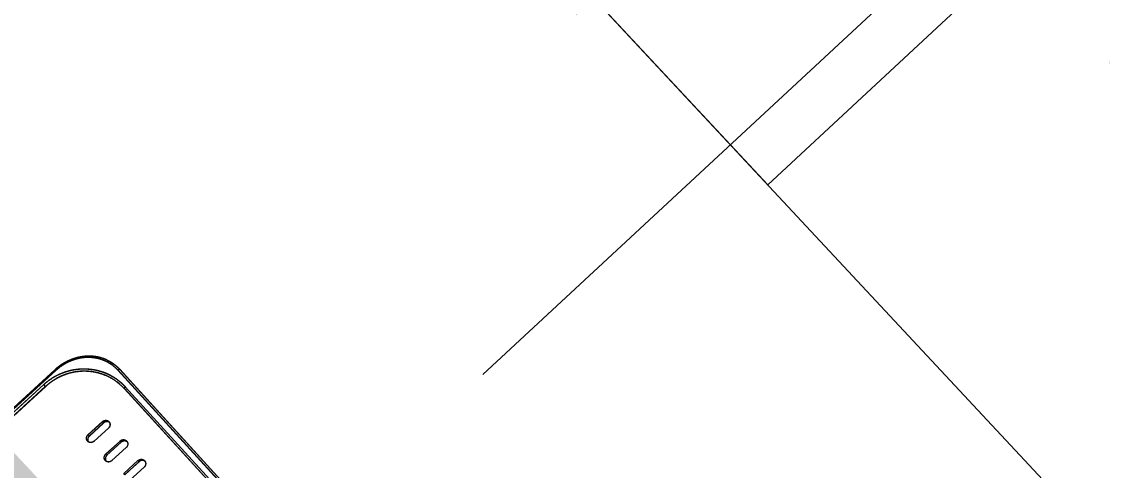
# Model space of a CAD drawing. Header units: millimetres. Extents: x -71377 to 516042, y -145869 to 441446.
# Drawn here: x 209295 to 210418, y 210067 to 210534 of the extents above; entities that cross this region are included whole.
import ezdxf

# ---------------------------------------------------------------- set-up
doc = ezdxf.new("R2010")
doc.units = ezdxf.units.MM
doc.header["$LTSCALE"] = 1000
doc.linetypes.add('_점선_M_', pattern=[3, 1.5, -1.5])
doc.linetypes.add('IMPORT-DASHEDX2 _4_', pattern=[152.4, 101.6, -50.8])
for name, color, linetype, lineweight in [('04', 4, 'Continuous', 5), ('05', 5, 'IMPORT-DASHEDX2 _4_', 5), ('06', 6, 'Continuous', 5), ('A-text-1', 3, 'Continuous', 5), ('AA_dash_M_', 7, '_점선_M_', 5), ('조경라인_dwg', 8, 'Continuous', 5)]:
    doc.layers.add(name, color=color, linetype=linetype, lineweight=lineweight)
doc.styles.add('나눔고딕_3', font='NanumGothic.ttf', dxfattribs={"height": 1400})

# ---------------------------------------------------------------- blocks, each defined once
blk = doc.blocks.new('조경라인_dwg-6847807-지반층 배치도')
at = {"layer": '04', "flags": 128}
blk.add_lwpolyline([(207635.2, 213561.9), (210363.2, 210636.5), (210070.6, 210363.7), (207342.6, 213289.1)], close=True, dxfattribs=at)
at = {"layer": '05', "flags": 128}
blk.add_lwpolyline([(209138.5, 209995.3), (209330.5, 210170.7), (209329.8, 210171.5), (209137.8, 209996.2), (209138.5, 209995.4), (209330.5, 210170.6), (209329.7, 210171.4), (209137.7, 209996.1)], close=True, dxfattribs=at)
for points in [[(209910.1, 209610.1), (209397, 210172), (209396.9, 210172.1), (209396.7, 210172.1), (209396.5, 210172.1), (209396.2, 210172.1), (209395.9, 210171.9), (209395.6, 210171.8), (209395.3, 210171.5), (209395, 210171.3), (209908.9, 209608.3), (209395, 210171.2), (209395.3, 210171.4), (209395.6, 210171.6), (209395.9, 210171.8), (209396.2, 210171.9), (209396.4, 210172), (209396.7, 210172), (209396.9, 210172), (209397, 210171.9), (209910, 209610)], [(209155.8, 210004.2), (209156, 210004.1), (209320.2, 210154), (209320, 210154.1), (209318.2, 210156.2), (209154, 210006.3), (209155.8, 210004.2), (209320, 210154.1), (209318.2, 210156.1), (209154, 210006.2), (209155.8, 210004.2), (209320, 210154.3), (209320.2, 210154.1), (209156, 210004.2), (209155.9, 210004.3)], [(209891.4, 209618.6), (209402.8, 210153.8), (209402.5, 210153.6), (209402.3, 210153.3), (209402.1, 210153), (209401.9, 210152.7), (209401.8, 210152.4), (209401.8, 210152.2), (209401.8, 210152), (209401.9, 210151.9), (209889.6, 209617.6), (209401.9, 210151.8), (209401.8, 210151.9), (209401.8, 210152.1), (209401.8, 210152.3), (209401.9, 210152.6), (209402, 210152.9), (209402.3, 210153.2), (209402.5, 210153.4), (209402.8, 210153.7), (209891.4, 209618.7)], [(209380.3, 210116.2), (209365.5, 210102.8), (209364.3, 210104.1), (209379.1, 210117.6), (209380.2, 210116.1), (209365.5, 210102.6), (209364.3, 210104), (209379, 210117.4), (209380.2, 210116.1)], [(209370.5, 210097.3), (209385.2, 210110.7), (209370.5, 210097.2)], [(209398.6, 210096.2), (209383.8, 210082.7), (209382.7, 210083.9), (209397.4, 210097.4), (209398.5, 210096.1), (209383.8, 210082.6), (209382.6, 210083.8), (209397.4, 210097.3), (209398.5, 210096.1)], [(209388.9, 210077.1), (209403.7, 210090.5), (209388.9, 210077)], [(209417.1, 210075.9), (209402.3, 210062.5), (209401.2, 210063.6), (209416, 210077.1), (209417, 210075.8), (209402.3, 210062.3), (209401.2, 210063.5), (209416, 210077), (209417, 210075.8)], [(209407.6, 210056.7), (209422.3, 210070.1), (209407.5, 210056.6)]]:
    blk.add_lwpolyline(points, dxfattribs=at)
at = {"layer": '05'}
for points, knots in [([(209384.3, 210181.4), (209383.3, 210181.9), (209381.3, 210182.8), (209378, 210183.9), (209374.4, 210184.8), (209370.8, 210185.4), (209367, 210185.7), (209363.3, 210185.7), (209359.5, 210185.4), (209355.7, 210184.8), (209352, 210183.9), (209348.2, 210182.8), (209344.6, 210181.3), (209341, 210179.6), (209337.6, 210177.6), (209334.4, 210175.4), (209331.7, 210173.3), (209330.3, 210172), (209329.8, 210171.5)], [0, 0, 0, 0, 0.0552986, 0.1201686, 0.1852482, 0.2504501, 0.3156416, 0.3807494, 0.4452767, 0.5099851, 0.575399, 0.6412161, 0.7070777, 0.7725793, 0.8374117, 0.9017972, 0.9669402, 1, 1, 1, 1]), ([(209384.3, 210181.3), (209383.3, 210181.8), (209381.3, 210182.7), (209378, 210183.8), (209374.4, 210184.7), (209370.7, 210185.3), (209367, 210185.6), (209363.2, 210185.6), (209359.5, 210185.3), (209355.7, 210184.7), (209351.9, 210183.8), (209348.2, 210182.6), (209344.5, 210181.2), (209341, 210179.4), (209337.6, 210177.5), (209334.3, 210175.2), (209331.7, 210173.2), (209330.3, 210171.9), (209329.8, 210171.4)], [0, 0, 0, 0, 0.0552986, 0.1201686, 0.1852482, 0.2504501, 0.3156416, 0.3807494, 0.4452767, 0.5099851, 0.575399, 0.6412161, 0.7070777, 0.7725793, 0.8374117, 0.9017972, 0.9669402, 1, 1, 1, 1]), ([(209395, 210171.3), (209393.9, 210172.4), (209391.6, 210174.7), (209387.1, 210178.1), (209381.3, 210181.2), (209374.2, 210183.5), (209366.7, 210184.5), (209358.9, 210184.3), (209351.2, 210182.7), (209343.8, 210179.9), (209336.7, 210175.9), (209332.6, 210172.5), (209330.5, 210170.7)], [0, 0, 0, 0, 0.070702, 0.141403, 0.24878, 0.356157, 0.463511, 0.570865, 0.678168, 0.785472, 0.892736, 1, 1, 1, 1]), ([(209395, 210171.2), (209393.8, 210172.3), (209391.6, 210174.6), (209387, 210178), (209381.3, 210181.1), (209374.2, 210183.4), (209366.6, 210184.4), (209358.9, 210184.2), (209351.2, 210182.6), (209343.7, 210179.8), (209336.7, 210175.8), (209332.5, 210172.4), (209330.5, 210170.6)], [0, 0, 0, 0, 0.070702, 0.141403, 0.24878, 0.356157, 0.463511, 0.570865, 0.678168, 0.785472, 0.892736, 1, 1, 1, 1]), ([(209384.4, 210181.3), (209385, 210181.1), (209386.7, 210180.3), (209389.8, 210178.4), (209393.5, 210175.6), (209395.9, 210173.2), (209397, 210172)], [0, 0, 0, 0, 0.12048, 0.365234, 0.680662, 1, 1, 1, 1]), ([(209384.4, 210181.2), (209384.9, 210181), (209386.7, 210180.1), (209389.8, 210178.2), (209393.5, 210175.5), (209395.8, 210173.1), (209397, 210171.9)], [0, 0, 0, 0, 0.12048, 0.365234, 0.680662, 1, 1, 1, 1]), ([(209318.2, 210156.2), (209319.8, 210157.6), (209323, 210160.4), (209328.3, 210163.9), (209333.9, 210166.8), (209339.7, 210169.2), (209345.6, 210171), (209351.7, 210172.1), (209358, 210172.7), (209364.3, 210172.5), (209370.6, 210171.7), (209377, 210170.2), (209383.2, 210168), (209388.8, 210165.1), (209394, 210161.8), (209398.7, 210158.1), (209401.4, 210155.3), (209402.8, 210153.8)], [0, 0, 0, 0, 0.063933, 0.128073, 0.192014, 0.255871, 0.31992, 0.383796, 0.45114, 0.518681, 0.586046, 0.658152, 0.73047, 0.80259, 0.868344, 0.934246, 1, 1, 1, 1]), ([(209318.2, 210156.1), (209319.8, 210157.5), (209323, 210160.3), (209328.3, 210163.8), (209333.8, 210166.7), (209339.6, 210169.1), (209345.6, 210170.9), (209351.7, 210172), (209357.9, 210172.6), (209364.3, 210172.4), (209370.6, 210171.6), (209376.9, 210170.1), (209383.1, 210167.8), (209388.8, 210165), (209394, 210161.7), (209398.6, 210158), (209401.4, 210155.1), (209402.8, 210153.7)], [0, 0, 0, 0, 0.063933, 0.128073, 0.192014, 0.255871, 0.31992, 0.383796, 0.45114, 0.518681, 0.586046, 0.658152, 0.73047, 0.80259, 0.868344, 0.934246, 1, 1, 1, 1]), ([(209401.9, 210151.9), (209399.8, 210153.9), (209395.8, 210158), (209389.2, 210162.4), (209382.8, 210165.6), (209376.8, 210167.7), (209370.7, 210169.2), (209364.6, 210170), (209358.4, 210170.1), (209352.4, 210169.6), (209346.5, 210168.5), (209340.7, 210166.8), (209335.1, 210164.5), (209329.8, 210161.6), (209324.7, 210158.2), (209321.6, 210155.6), (209320, 210154.3)], [0, 0, 0, 0, 0.09886, 0.19772, 0.269965, 0.342408, 0.414639, 0.482033, 0.549603, 0.616975, 0.680767, 0.744731, 0.808503, 0.872272, 0.936239, 1, 1, 1, 1]), ([(209401.9, 210151.8), (209399.8, 210153.8), (209395.7, 210157.9), (209389.2, 210162.3), (209382.8, 210165.5), (209376.8, 210167.6), (209370.7, 210169.1), (209364.5, 210169.9), (209358.4, 210170), (209352.3, 210169.5), (209346.4, 210168.4), (209340.7, 210166.6), (209335.1, 210164.4), (209329.8, 210161.5), (209324.7, 210158.1), (209321.6, 210155.5), (209320, 210154.1)], [0, 0, 0, 0, 0.09886, 0.19772, 0.269965, 0.342408, 0.414639, 0.482033, 0.549603, 0.616975, 0.680767, 0.744731, 0.808503, 0.872272, 0.936239, 1, 1, 1, 1]), ([(209379, 210117.4), (209379.5, 210117.8), (209380.4, 210118.5), (209382, 210118.9), (209383.6, 210118.8), (209384.9, 210118.2), (209385.6, 210117.7), (209385.8, 210117.4)], [0, 0, 0, 0, 0.214695, 0.429386, 0.644079, 0.858773, 1, 1, 1, 1]), ([(209379.1, 210117.6), (209379.5, 210117.9), (209380.4, 210118.6), (209382, 210119), (209383.7, 210118.9), (209385, 210118.4), (209385.6, 210117.8), (209385.8, 210117.5)], [0, 0, 0, 0, 0.214695, 0.429386, 0.644079, 0.858773, 1, 1, 1, 1]), ([(209386.3, 210116.7), (209386.1, 210116.8), (209385.6, 210117.3), (209384.3, 210117.6), (209382.7, 210117.5), (209381.2, 210116.9), (209380.5, 210116.4), (209380.2, 210116.1)], [0, 0, 0, 0, 0.1015394, 0.3471674, 0.5927957, 0.8384221, 1, 1, 1, 1]), ([(209386.3, 210116.8), (209386.2, 210116.9), (209385.6, 210117.4), (209384.3, 210117.7), (209382.7, 210117.6), (209381.3, 210117.1), (209380.5, 210116.5), (209380.3, 210116.2)], [0, 0, 0, 0, 0.1015394, 0.3471674, 0.5927957, 0.8384221, 1, 1, 1, 1]), ([(209385.8, 210117.4), (209386.1, 210117), (209386.7, 210116.2), (209387, 210114.6), (209386.8, 210112.9), (209386.1, 210111.6), (209385.5, 210110.9), (209385.2, 210110.7)], [0, 0, 0, 0, 0.214693, 0.429385, 0.644079, 0.858771, 1, 1, 1, 1]), ([(209385.8, 210117.5), (209386.2, 210117.1), (209386.8, 210116.3), (209387.1, 210114.7), (209386.8, 210113.1), (209386.2, 210111.7), (209385.5, 210111), (209385.3, 210110.8)], [0, 0, 0, 0, 0.214693, 0.429385, 0.644079, 0.858771, 1, 1, 1, 1]), ([(209363.7, 210097.2), (209363.4, 210097.6), (209362.7, 210098.5), (209362.4, 210100), (209362.7, 210101.7), (209363.4, 210103), (209364, 210103.7), (209364.3, 210104)], [0, 0, 0, 0, 0.214691, 0.429383, 0.644074, 0.858772, 1, 1, 1, 1]), ([(209363.7, 210097.3), (209363.4, 210097.7), (209362.8, 210098.6), (209362.5, 210100.2), (209362.7, 210101.8), (209363.4, 210103.1), (209364, 210103.8), (209364.3, 210104.1)], [0, 0, 0, 0, 0.214691, 0.429383, 0.644074, 0.858772, 1, 1, 1, 1]), ([(209365.5, 210102.6), (209365.1, 210102.2), (209364.3, 210101.4), (209363.7, 210099.8), (209363.7, 210098.2), (209364, 210097.1), (209364.3, 210096.6), (209364.3, 210096.6)], [0, 0, 0, 0, 0.2453428, 0.4906814, 0.736022, 0.9813643, 1, 1, 1, 1]), ([(209365.5, 210102.8), (209365.1, 210102.3), (209364.4, 210101.5), (209363.8, 210099.9), (209363.7, 210098.3), (209364, 210097.2), (209364.3, 210096.8), (209364.4, 210096.7)], [0, 0, 0, 0, 0.2453428, 0.4906814, 0.736022, 0.9813643, 1, 1, 1, 1]), ([(209370.5, 210097.3), (209370, 210096.9), (209369.1, 210096.3), (209367.5, 210095.8), (209365.9, 210095.9), (209364.6, 210096.5), (209363.9, 210097.1), (209363.7, 210097.3)], [0, 0, 0, 0, 0.214695, 0.429387, 0.644079, 0.858773, 1, 1, 1, 1]), ([(209370.5, 210097.2), (209370, 210096.8), (209369.1, 210096.2), (209367.5, 210095.7), (209365.8, 210095.8), (209364.5, 210096.4), (209363.9, 210097), (209363.7, 210097.2)], [0, 0, 0, 0, 0.214695, 0.429387, 0.644079, 0.858773, 1, 1, 1, 1]), ([(209397.4, 210097.4), (209397.9, 210097.8), (209398.8, 210098.5), (209400.4, 210098.9), (209402.1, 210098.8), (209403.4, 210098.2), (209404, 210097.6), (209404.3, 210097.4)], [0, 0, 0, 0, 0.214695, 0.429386, 0.644078, 0.858772, 1, 1, 1, 1]), ([(209397.4, 210097.3), (209397.9, 210097.7), (209398.8, 210098.3), (209400.4, 210098.8), (209402, 210098.7), (209403.3, 210098.1), (209404, 210097.5), (209404.2, 210097.3)], [0, 0, 0, 0, 0.214695, 0.429386, 0.644078, 0.858772, 1, 1, 1, 1]), ([(209404.7, 210096.5), (209404.5, 210096.7), (209403.9, 210097.2), (209402.6, 210097.5), (209401, 210097.4), (209399.5, 210096.9), (209398.8, 210096.3), (209398.5, 210096.1)], [0, 0, 0, 0, 0.110661, 0.353796, 0.59693, 0.840062, 1, 1, 1, 1]), ([(209404.7, 210096.7), (209404.5, 210096.8), (209403.9, 210097.3), (209402.6, 210097.6), (209401, 210097.6), (209399.6, 210097), (209398.9, 210096.4), (209398.6, 210096.2)], [0, 0, 0, 0, 0.110661, 0.353796, 0.59693, 0.840062, 1, 1, 1, 1]), ([(209404.3, 210097.4), (209404.6, 210097), (209405.2, 210096.1), (209405.5, 210094.5), (209405.3, 210092.9), (209404.6, 210091.5), (209404, 210090.8), (209403.7, 210090.6)], [0, 0, 0, 0, 0.214693, 0.429386, 0.644079, 0.858771, 1, 1, 1, 1]), ([(209404.2, 210097.3), (209404.5, 210096.8), (209405.2, 210096), (209405.5, 210094.4), (209405.2, 210092.8), (209404.6, 210091.4), (209403.9, 210090.7), (209403.7, 210090.5)], [0, 0, 0, 0, 0.214693, 0.429386, 0.644079, 0.858771, 1, 1, 1, 1]), ([(209382.1, 210077.1), (209381.8, 210077.6), (209381.2, 210078.4), (209380.9, 210080), (209381.1, 210081.7), (209381.8, 210083), (209382.4, 210083.7), (209382.7, 210083.9)], [0, 0, 0, 0, 0.214691, 0.429382, 0.644075, 0.858772, 1, 1, 1, 1]), ([(209382.1, 210077), (209381.8, 210077.5), (209381.1, 210078.3), (209380.8, 210079.9), (209381.1, 210081.5), (209381.7, 210082.9), (209382.4, 210083.6), (209382.6, 210083.8)], [0, 0, 0, 0, 0.214691, 0.429382, 0.644075, 0.858772, 1, 1, 1, 1]), ([(209383.8, 210082.6), (209383.4, 210082.2), (209382.6, 210081.3), (209382, 210079.7), (209382, 210078.1), (209382.3, 210077), (209382.7, 210076.5), (209382.7, 210076.5)], [0, 0, 0, 0, 0.242875, 0.485745, 0.728616, 0.971492, 1, 1, 1, 1]), ([(209383.8, 210082.7), (209383.4, 210082.3), (209382.7, 210081.5), (209382.1, 210079.9), (209382.1, 210078.2), (209382.4, 210077.1), (209382.7, 210076.6), (209382.7, 210076.6)], [0, 0, 0, 0, 0.242875, 0.485745, 0.728616, 0.971492, 1, 1, 1, 1]), ([(209388.9, 210077.1), (209388.5, 210076.7), (209387.6, 210076.1), (209385.9, 210075.6), (209384.3, 210075.8), (209383, 210076.3), (209382.3, 210076.9), (209382.1, 210077.1)], [0, 0, 0, 0, 0.214695, 0.429387, 0.644078, 0.858773, 1, 1, 1, 1]), ([(209388.9, 210077), (209388.4, 210076.6), (209387.5, 210076), (209385.9, 210075.5), (209384.3, 210075.6), (209382.9, 210076.2), (209382.3, 210076.8), (209382.1, 210077)], [0, 0, 0, 0, 0.214695, 0.429387, 0.644078, 0.858773, 1, 1, 1, 1]), ([(209416, 210077.1), (209416.5, 210077.4), (209417.4, 210078.1), (209419, 210078.5), (209420.6, 210078.4), (209422, 210077.8), (209422.6, 210077.2), (209422.9, 210077)], [0, 0, 0, 0, 0.214695, 0.429386, 0.644079, 0.858773, 1, 1, 1, 1]), ([(209416, 210077), (209416.4, 210077.3), (209417.3, 210078), (209419, 210078.4), (209420.6, 210078.3), (209421.9, 210077.7), (209422.6, 210077.1), (209422.8, 210076.9)], [0, 0, 0, 0, 0.214695, 0.429386, 0.644079, 0.858773, 1, 1, 1, 1]), ([(209423.2, 210076.2), (209423, 210076.4), (209422.4, 210076.9), (209421.1, 210077.2), (209419.5, 210077.2), (209418, 210076.6), (209417.3, 210076.1), (209417, 210075.8)], [0, 0, 0, 0, 0.119415, 0.360156, 0.600898, 0.841637, 1, 1, 1, 1]), ([(209423.3, 210076.3), (209423.1, 210076.5), (209422.5, 210077), (209421.1, 210077.3), (209419.5, 210077.3), (209418.1, 210076.8), (209417.3, 210076.2), (209417.1, 210075.9)], [0, 0, 0, 0, 0.119415, 0.360156, 0.600898, 0.841637, 1, 1, 1, 1]), ([(209422.9, 210077), (209423.2, 210076.6), (209423.8, 210075.7), (209424.1, 210074.1), (209423.9, 210072.5), (209423.2, 210071.1), (209422.6, 210070.4), (209422.3, 210070.2)], [0, 0, 0, 0, 0.214693, 0.429386, 0.64408, 0.858771, 1, 1, 1, 1]), ([(209422.8, 210076.9), (209423.1, 210076.5), (209423.8, 210075.6), (209424.1, 210074), (209423.9, 210072.4), (209423.2, 210071), (209422.6, 210070.3), (209422.3, 210070.1)], [0, 0, 0, 0, 0.214693, 0.429386, 0.64408, 0.858771, 1, 1, 1, 1])]:
    blk.add_open_spline(points, degree=3, knots=knots, dxfattribs=at)
at = {"layer": '06'}
blk.add_line((214632.6, 205471.6), (206086, 214636.7), dxfattribs=at)

msp = doc.modelspace()

# ---------------------------------------------------------------- linework, layer by layer
at = {"layer": 'AA_dash_M_'}
msp.add_line((241648.5, 239769), (100450.4, 108634.1), dxfattribs=at)

# ---------------------------------------------------------------- block references
at = {"layer": '조경라인_dwg', "rotation": 8.537736462515947e-07}
msp.add_blockref('조경라인_dwg-6847807-지반층 배치도', (0, 0), dxfattribs=at)

# ---------------------------------------------------------------- texts
at = {"layer": 'A-text-1', "char_height": 1400, "attachment_point": 1, "rotation": 313, "line_spacing_factor": 1.2, "style": '나눔고딕_3'}
for s, insert, width in [('\\pxt9.07143,18.14286,27.21429,36.28571,45.35714,54.42857,63.5,72.57143,81.64286,90.71429,99.78571,108.85714,117.92857,127,136.07143,145.14286,154.21429,163.28571,172.35714,181.42857,190.5,199.57143,208.64286,217.71429,226.78571,235.85714,244.92857,254,263.07143,272.14286,281.21429,290.28571;{관리사무소(B1F)}', (208777.7, 213987.5), 16901.643), ('\\pxt9.07143,18.14286,27.21429,36.28571,45.35714,54.42857,63.5,72.57143,81.64286,90.71429,99.78571,108.85714,117.92857,127,136.07143,145.14286,154.21429,163.28571,172.35714,181.42857,190.5,199.57143,208.64286,217.71429,226.78571,235.85714,244.92857,254,263.07143,272.14286,281.21429,290.28571;{근로자휴게실(B1F)}', (207122, 212331.9), 19076.981), ('\\pxt9.07143,18.14286,27.21429,36.28571,45.35714,54.42857,63.5,72.57143,81.64286,90.71429,99.78571,108.85714,117.92857,127,136.07143,145.14286,154.21429,163.28571,172.35714,181.42857,190.5,199.57143,208.64286,217.71429,226.78571,235.85714,244.92857,254,263.07143,272.14286,281.21429,290.28571;{피트니스센터(B1F)}', (205383.5, 210593.4), 19076.981)]:
    msp.add_mtext(s, dxfattribs=dict(at, insert=insert, width=width))

doc.saveas('drawing.dxf')
